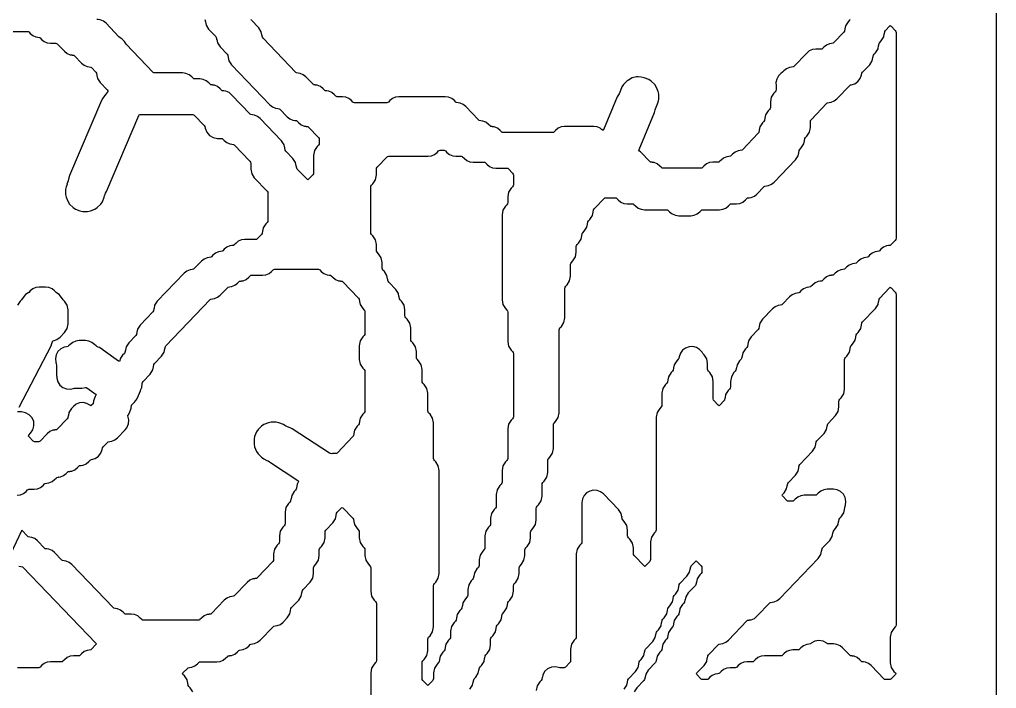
# Model space of a CAD drawing. Header units: millimetres. Extents: x 0 to 63, y 0 to 126.
# Drawn here: x 24.36 to 63.27, y 36.96 to 63.59 of the extents above; entities that cross this region are included whole.
import ezdxf

# ---------------------------------------------------------------- set-up
doc = ezdxf.new("R2010")
doc.units = ezdxf.units.MM
doc.layers.add('CUT', color=1, linetype='Continuous')

msp = doc.modelspace()

# ---------------------------------------------------------------- linework, layer by layer
at = {"layer": 'CUT'}
for points in [[(13.134, 3), (13.134, 0), (21.134, 0), (21.134, 3), (42.134, 3), (42.134, 0), (50.134, 0), (50.134, 3), (63.2679, 3), (63.2679, 123), (50.134, 123), (50.134, 126), (42.134, 126), (42.134, 123), (21.134, 123), (21.134, 126), (13.134, 126), (13.134, 123), (0, 123), (0, 3)], [(38.3521, 56.9585), (38.3767, 56.9965), (38.4315, 57.0536), (38.5347, 57.2133), (38.5709, 57.4), (38.5709, 57.6243), (38.5795, 57.6688), (38.6041, 57.7069), (39.0025, 58.1216), (39.0276, 58.1416), (39.0594, 58.1459), (40.6323, 58.1459), (40.7649, 58.1638), (40.8881, 58.2163), (40.9929, 58.2995), (41.0495, 58.3584), (41.0746, 58.3784), (41.1064, 58.3827), (41.2666, 58.3827), (41.2984, 58.3784), (41.3235, 58.3584), (41.38, 58.2995), (41.4849, 58.2163), (41.608, 58.1638), (41.7406, 58.1459), (41.9489, 58.1459), (41.9807, 58.1416), (42.0058, 58.1216), (42.0624, 58.0627), (42.1672, 57.9795), (42.2903, 57.927), (42.423, 57.9091), (42.8586, 57.9091), (42.8904, 57.9048), (42.9155, 57.8848), (42.9721, 57.8259), (43.0769, 57.7427), (43.2001, 57.6902), (43.3327, 57.6723), (43.7684, 57.6723), (43.8002, 57.668), (43.8253, 57.6481), (43.9962, 57.4701), (44.0208, 57.432), (44.0295, 57.3875), (44.0295, 57.0099), (44.0208, 56.9654), (43.9962, 56.9273), (43.9414, 56.8703), (43.8382, 56.7106), (43.802, 56.5239), (43.802, 56.2996), (43.7934, 56.2551), (43.7688, 56.217), (43.714, 56.1599), (43.6107, 56.0002), (43.5746, 55.8136), (43.5746, 52.4275), (43.6107, 52.2408), (43.714, 52.0811), (43.7688, 52.024), (43.7934, 51.986), (43.802, 51.9415), (43.802, 50.7699), (43.8382, 50.5833), (43.9414, 50.4236), (43.9962, 50.3665), (44.0208, 50.3285), (44.0295, 50.2839), (44.0295, 47.7752), (44.0208, 47.7307), (43.9962, 47.6927), (43.9414, 47.6356), (43.8382, 47.4759), (43.802, 47.2893), (43.802, 46.1177), (43.7934, 46.0732), (43.7688, 46.0352), (43.714, 45.9781), (43.6107, 45.8184), (43.5746, 45.6317), (43.5746, 45.1706), (43.566, 45.1261), (43.5413, 45.088), (43.4865, 45.031), (43.3833, 44.8713), (43.3471, 44.6846), (43.3471, 44.2235), (43.3385, 44.1789), (43.3139, 44.1409), (43.2591, 44.0838), (43.1559, 43.9241), (43.1197, 43.7375), (43.1197, 43.5131), (43.1111, 43.4686), (43.0865, 43.4305), (43.0317, 43.3735), (42.9284, 43.2138), (42.8923, 43.0271), (42.8923, 42.5659), (42.8836, 42.5214), (42.859, 42.4834), (42.8042, 42.4263), (42.701, 42.2666), (42.6648, 42.0799), (42.6648, 41.8556), (42.6562, 41.8111), (42.6316, 41.773), (42.5768, 41.716), (42.4735, 41.5563), (42.4488, 41.4287), (42.4465, 41.4291), (42.4288, 41.3375), (42.4041, 41.2994), (42.3493, 41.2424), (42.2461, 41.0827), (42.2099, 40.896), (42.2099, 40.6717), (42.2013, 40.6271), (42.1767, 40.5891), (42.1219, 40.532), (42.0187, 40.3723), (41.9939, 40.2447), (41.9916, 40.2452), (41.9739, 40.1536), (41.9493, 40.1155), (41.8945, 40.0584), (41.7912, 39.8988), (41.7665, 39.7712), (41.7642, 39.7716), (41.7464, 39.68), (41.7218, 39.6419), (41.667, 39.5849), (41.5638, 39.4252), (41.5276, 39.2385), (41.5276, 39.0141), (41.519, 38.9696), (41.4944, 38.9316), (41.4396, 38.8745), (41.3363, 38.7148), (41.3116, 38.5872), (41.3093, 38.5877), (41.2916, 38.4961), (41.2669, 38.458), (41.2121, 38.4009), (41.1089, 38.2413), (41.0842, 38.1137), (41.0819, 38.1141), (41.0641, 38.0225), (41.0395, 37.9844), (40.9847, 37.9274), (40.8815, 37.7677), (40.8453, 37.581), (40.8453, 37.3566), (40.8367, 37.3121), (40.8121, 37.2741), (40.6458, 37.101), (40.6179, 37.08), (40.5899, 37.101), (40.4237, 37.2741), (40.399, 37.3121), (40.3904, 37.3566), (40.3904, 37.9711), (40.399, 38.0156), (40.4237, 38.0536), (40.4785, 38.1107), (40.5817, 38.2704), (40.6179, 38.457), (40.6179, 38.9182), (40.6265, 38.9627), (40.6511, 39.0008), (40.7059, 39.0578), (40.8091, 39.2175), (40.8453, 39.4042), (40.8453, 41.0493), (40.8539, 41.0938), (40.8785, 41.1319), (40.9333, 41.1889), (41.0366, 41.3486), (41.0727, 41.5353), (41.0727, 45.6317), (41.0366, 45.8184), (40.9333, 45.9781), (40.8785, 46.0352), (40.8539, 46.0732), (40.8453, 46.1177), (40.8453, 47.526), (40.8091, 47.7127), (40.7059, 47.8724), (40.6511, 47.9295), (40.6265, 47.9675), (40.6179, 48.012), (40.6179, 48.71), (40.5817, 48.8967), (40.4785, 49.0563), (40.4237, 49.1134), (40.399, 49.1515), (40.3904, 49.196), (40.3904, 49.6571), (40.3543, 49.8438), (40.251, 50.0035), (40.1962, 50.0605), (40.1716, 50.0986), (40.163, 50.1431), (40.163, 50.3675), (40.1268, 50.5542), (40.0236, 50.7138), (39.9688, 50.7709), (39.9442, 50.809), (39.9355, 50.8535), (39.9355, 51.3146), (39.8994, 51.5013), (39.7961, 51.661), (39.7413, 51.718), (39.7167, 51.7561), (39.7081, 51.8006), (39.7081, 52.025), (39.6719, 52.2117), (39.5687, 52.3713), (39.5139, 52.4284), (39.4893, 52.4665), (39.4715, 52.5581), (39.4692, 52.5576), (39.4445, 52.6852), (39.3413, 52.8449), (39.059, 53.1388), (39.0344, 53.1768), (39.0167, 53.2684), (39.0143, 53.268), (38.9896, 53.3956), (38.8864, 53.5553), (38.8316, 53.6123), (38.807, 53.6504), (38.7983, 53.6949), (38.7983, 53.9193), (38.7622, 54.106), (38.6589, 54.2656), (38.6041, 54.3227), (38.5795, 54.3608), (38.5709, 54.4053), (38.5709, 54.6296), (38.5347, 54.8163), (38.4315, 54.976), (38.3767, 55.0331), (38.3521, 55.0711), (38.3435, 55.1156), (38.3435, 56.914)], [(53.5016, 39.6944), (53.6247, 39.7469), (53.7295, 39.8302), (54.241, 40.3626), (54.2661, 40.3826), (54.3312, 40.3914), (54.3308, 40.3939), (54.4113, 40.4048), (54.5345, 40.4573), (54.6393, 40.5405), (56.1718, 42.1361), (56.2751, 42.2957), (56.2998, 42.4233), (56.3021, 42.4229), (56.3198, 42.5145), (56.3445, 42.5526), (56.6267, 42.8464), (56.73, 43.0061), (56.7547, 43.1337), (56.757, 43.1333), (56.7747, 43.2249), (56.7993, 43.2629), (56.8541, 43.32), (56.9574, 43.4797), (56.9821, 43.6073), (56.9844, 43.6068), (57.0022, 43.6984), (57.0268, 43.7365), (57.0816, 43.7936), (57.1848, 43.9532), (57.2095, 44.0808), (57.2119, 44.0804), (57.2384, 44.2172), (57.2547, 44.2536), (57.2721, 44.4052), (57.243, 44.555), (57.17, 44.6891), (57.06, 44.7949), (56.9233, 44.8625), (56.7725, 44.8858), (56.5243, 44.8858), (56.3916, 44.8679), (56.2685, 44.8155), (56.1637, 44.7322), (56.1071, 44.6733), (56.082, 44.6533), (56.0502, 44.649), (55.6145, 44.649), (55.4818, 44.6311), (55.3587, 44.5787), (55.2539, 44.4954), (55.1973, 44.4365), (55.1722, 44.4166), (55.1404, 44.4123), (54.9802, 44.4123), (54.9484, 44.4166), (54.9233, 44.4365), (54.7457, 44.6214), (54.7263, 44.649), (54.7457, 44.6767), (54.8072, 44.7407), (54.9104, 44.9004), (54.9351, 45.028), (54.9375, 45.0275), (54.9552, 45.1192), (54.9798, 45.1572), (55.2621, 45.4511), (55.3653, 45.6107), (55.39, 45.7384), (55.3923, 45.7379), (55.4101, 45.8295), (55.4347, 45.8676), (55.9444, 46.3982), (56.0476, 46.5579), (56.0723, 46.6855), (56.0747, 46.6851), (56.0924, 46.7767), (56.117, 46.8147), (56.3993, 47.1086), (56.5025, 47.2683), (56.5272, 47.3959), (56.5295, 47.3954), (56.5473, 47.487), (56.5719, 47.5251), (56.8541, 47.8189), (56.9574, 47.9786), (56.9935, 48.1653), (56.9935, 48.3897), (57.0022, 48.4342), (57.0268, 48.4722), (57.0816, 48.5293), (57.1848, 48.689), (57.221, 48.8757), (57.221, 50.0472), (57.2296, 50.0917), (57.2542, 50.1297), (57.309, 50.1868), (57.4123, 50.3465), (57.437, 50.4741), (57.4393, 50.4736), (57.457, 50.5652), (57.4817, 50.6033), (57.5365, 50.6604), (57.6397, 50.82), (57.6644, 50.9477), (57.6667, 50.9472), (57.6845, 51.0388), (57.7091, 51.0769), (57.7639, 51.1339), (57.8672, 51.2936), (57.8919, 51.4212), (57.8942, 51.4208), (57.9119, 51.5124), (57.9365, 51.5505), (58.4462, 52.0811), (58.5495, 52.2408), (58.5742, 52.3684), (58.5765, 52.3679), (58.5942, 52.4595), (58.6189, 52.4976), (59.0125, 52.9075), (59.0405, 52.9285), (59.0685, 52.9075), (59.2347, 52.7344), (59.2593, 52.6963), (59.2679, 52.6518), (59.2679, 39.4877), (59.2593, 39.4432), (59.2347, 39.4051), (59.1799, 39.3481), (59.0767, 39.1884), (59.0405, 39.0017), (59.0405, 37.9835), (59.0767, 37.7968), (59.1799, 37.6371), (59.2414, 37.5731), (59.2608, 37.5455), (59.2414, 37.5178), (59.0638, 37.3329), (59.0387, 37.313), (59.0069, 37.3087), (58.8467, 37.3087), (58.8149, 37.313), (58.7898, 37.3329), (58.2783, 37.8654), (58.1735, 37.9486), (58.0504, 38.0011), (57.9699, 38.012), (57.9702, 38.0145), (57.9051, 38.0233), (57.88, 38.0433), (57.8234, 38.1022), (57.7186, 38.1854), (57.5955, 38.2379), (57.515, 38.2488), (57.5154, 38.2513), (57.4503, 38.2601), (57.4251, 38.2801), (57.1411, 38.5758), (57.0363, 38.659), (56.9132, 38.7115), (56.7805, 38.7294), (56.5723, 38.7294), (56.5405, 38.7337), (56.5085, 38.7591), (56.3622, 38.8397), (56.1975, 38.8676), (56.0328, 38.8397), (55.8865, 38.7591), (55.8545, 38.7337), (55.7894, 38.7249), (55.7898, 38.7223), (55.7093, 38.7115), (55.5861, 38.659), (55.4813, 38.5758), (55.4248, 38.5168), (55.3996, 38.4969), (55.3679, 38.4926), (55.1596, 38.4926), (55.027, 38.4747), (54.9038, 38.4222), (54.799, 38.339), (54.7424, 38.2801), (54.7173, 38.2601), (54.6855, 38.2558), (54.0224, 38.2558), (53.8898, 38.2379), (53.7666, 38.1854), (53.6618, 38.1022), (53.6052, 38.0433), (53.5801, 38.0233), (53.5483, 38.019), (53.3401, 38.019), (53.2074, 38.0011), (53.0843, 37.9486), (52.9795, 37.8654), (52.9229, 37.8065), (52.8978, 37.7865), (52.866, 37.7822), (52.6578, 37.7822), (52.5251, 37.7643), (52.402, 37.7119), (52.2972, 37.6286), (52.2406, 37.5697), (52.2155, 37.5497), (52.1504, 37.541), (52.1507, 37.5384), (52.0702, 37.5275), (51.9471, 37.4751), (51.8423, 37.3918), (51.7857, 37.3329), (51.7606, 37.313), (51.7288, 37.3087), (51.5686, 37.3087), (51.5368, 37.313), (51.5117, 37.3329), (51.3341, 37.5178), (51.3147, 37.5455), (51.3341, 37.5731), (51.623, 37.8739), (51.7263, 38.0336), (51.751, 38.1612), (51.7533, 38.1607), (51.771, 38.2523), (51.7957, 38.2904), (52.194, 38.7051), (52.2191, 38.7251), (52.2842, 38.7339), (52.2839, 38.7364), (52.3644, 38.7473), (52.4875, 38.7998), (52.5923, 38.883), (53.3312, 39.6523), (53.3563, 39.6722), (53.4214, 39.681), (53.4211, 39.6836)]]:
    msp.add_lwpolyline(points, close=True, dxfattribs=at)
for points in [[(31.7391, 63.5885), (31.7568, 63.4969), (31.7591, 63.4973), (31.7839, 63.3697), (31.8871, 63.21), (32.1693, 62.9162), (32.194, 62.8781), (32.2117, 62.7865), (32.214, 62.787), (32.2387, 62.6594), (32.342, 62.4997), (32.6242, 62.2058), (32.6488, 62.1678), (32.6666, 62.0762), (32.6689, 62.0766), (32.6936, 61.949), (32.7969, 61.7893), (34.3294, 60.1938), (34.4342, 60.1106), (34.5574, 60.0581), (34.6378, 60.0472), (34.6375, 60.0447), (34.7026, 60.0359), (34.7277, 60.0159), (35.0117, 59.7202), (35.1165, 59.637), (35.2397, 59.5845), (35.3202, 59.5736), (35.3198, 59.5711), (35.3849, 59.5623), (35.41, 59.5424), (35.4666, 59.4834), (35.5714, 59.4002), (35.6946, 59.3477), (35.775, 59.3369), (35.7747, 59.3343), (35.8398, 59.3255), (35.8649, 59.3056), (36.2633, 58.8908), (36.2879, 58.8528), (36.2965, 58.8083), (36.2965, 58.6674), (36.2879, 58.6229), (36.2633, 58.5849), (36.2085, 58.5278), (36.1052, 58.3681), (36.0691, 58.1814), (36.0691, 57.4835), (36.0604, 57.439), (36.0358, 57.4009), (35.8696, 57.2278), (35.8416, 57.2068), (35.8137, 57.2278), (35.42, 57.6377), (35.3954, 57.6758), (35.3776, 57.7674), (35.3753, 57.7669), (35.3506, 57.8945), (35.2473, 58.0542), (34.9651, 58.3481), (34.9405, 58.3861), (34.9227, 58.4777), (34.9204, 58.4773), (34.8957, 58.6049), (34.7925, 58.7646), (33.9422, 59.6497), (33.8374, 59.733), (33.7143, 59.7855), (33.6338, 59.7963), (33.6341, 59.7989), (33.569, 59.8077), (33.5439, 59.8276), (32.805, 60.5969), (32.7002, 60.6801), (32.5771, 60.7326), (32.4966, 60.7435), (32.4969, 60.746), (32.4318, 60.7548), (32.4067, 60.7748), (32.3501, 60.8337), (32.2453, 60.9169), (32.1222, 60.9694), (32.0417, 60.9803), (32.0421, 60.9828), (31.977, 60.9916), (31.9518, 61.0116), (31.8953, 61.0705), (31.7905, 61.1537), (31.6673, 61.2062), (31.5347, 61.2241), (31.3264, 61.2241), (31.2946, 61.2284), (31.2695, 61.2483), (31.2129, 61.3073), (31.1081, 61.3905), (30.985, 61.443), (30.8523, 61.4609), (29.7343, 61.4609), (29.7026, 61.4652), (29.6774, 61.4851), (28.5968, 62.6102), (28.5324, 62.7097), (28.4346, 62.8207), (28.3699, 62.8605), (28.3128, 62.9058), (27.8013, 63.4383), (27.6965, 63.5216), (27.5734, 63.574), (27.4929, 63.5849), (27.4933, 63.5875), (27.4282, 63.5963)], [(57.4398, 63.5954), (57.4152, 63.5574), (57.3604, 63.5003), (57.2571, 63.3406), (57.2324, 63.213), (57.2301, 63.2135), (57.2124, 63.1219), (57.1878, 63.0838), (56.7894, 62.6691), (56.7643, 62.6491), (56.6992, 62.6403), (56.6995, 62.6378), (56.619, 62.6269), (56.4959, 62.5744), (56.3911, 62.4912), (56.3345, 62.4323), (56.3094, 62.4123), (56.2776, 62.408), (56.0694, 62.408), (55.9367, 62.3901), (55.8136, 62.3377), (55.7088, 62.2544), (55.1973, 61.7219), (55.1722, 61.702), (55.1071, 61.6932), (55.1074, 61.6906), (55.027, 61.6798), (54.9038, 61.6273), (54.799, 61.544), (54.7471, 61.49), (54.681, 61.4403), (54.5824, 61.342), (54.5148, 61.2203), (54.4833, 61.0846), (54.4905, 60.9455), (54.4917, 60.9393), (54.4917, 60.7985), (54.4831, 60.754), (54.4585, 60.7159), (54.4037, 60.6589), (54.3004, 60.4992), (54.2643, 60.3125), (54.2643, 60.0881), (54.2556, 60.0436), (54.231, 60.0056), (54.1762, 59.9485), (54.073, 59.7888), (54.0483, 59.6612), (54.0459, 59.6617), (54.0282, 59.5701), (54.0036, 59.532), (53.9488, 59.4749), (53.8455, 59.3153), (53.8208, 59.1877), (53.8185, 59.1881), (53.8008, 59.0965), (53.7762, 59.0584), (53.1504, 58.4069), (53.1252, 58.387), (53.0601, 58.3782), (53.0605, 58.3756), (52.98, 58.3647), (52.8569, 58.3123), (52.7521, 58.229), (52.6955, 58.1701), (52.6704, 58.1502), (52.6053, 58.1414), (52.6056, 58.1388), (52.5251, 58.128), (52.402, 58.0755), (52.2972, 57.9922), (52.2406, 57.9333), (52.2155, 57.9134), (52.1837, 57.9091), (51.9755, 57.9091), (51.8428, 57.8912), (51.7197, 57.8387), (51.6149, 57.7555), (51.5583, 57.6965), (51.5332, 57.6766), (51.5014, 57.6723), (49.9765, 57.6723), (49.9447, 57.6766), (49.9196, 57.6965), (49.863, 57.7555), (49.7582, 57.8387), (49.6351, 57.8912), (49.5546, 57.902), (49.5549, 57.9046), (49.4899, 57.9134), (49.4647, 57.9333), (49.0923, 58.3211), (49.056, 58.3485), (49.0223, 58.3846), (49.0307, 58.4205), (49.6421, 59.8934), (49.6706, 59.9872), (49.6804, 60.0364), (49.7362, 60.1708), (49.736, 60.1709), (49.7917, 60.3051), (49.8137, 60.4162), (49.8137, 60.6113), (49.7917, 60.7223), (49.717, 60.9026), (49.6541, 60.9967), (49.5161, 61.1347), (49.422, 61.1976), (49.2417, 61.2722), (49.1119, 61.2981), (48.9997, 61.3075), (48.9272, 61.3053), (48.7555, 61.2695), (48.6067, 61.1766), (48.5893, 61.1608), (48.5502, 61.1347), (48.4122, 60.9967), (48.3493, 60.9026), (48.2938, 60.7687), (48.2937, 60.7688), (48.2377, 60.6338), (48.2106, 60.5933), (48.1643, 60.5069), (47.6208, 59.1975), (47.6031, 59.1691), (47.543, 59.2138), (47.5424, 59.2129), (47.4838, 59.2594), (47.3607, 59.3119), (47.228, 59.3298), (46.062, 59.3298), (45.9294, 59.3119), (45.8062, 59.2594), (45.7014, 59.1762), (45.6448, 59.1173), (45.6197, 59.0973), (45.5879, 59.093), (43.6082, 59.093), (43.5764, 59.0973), (43.5513, 59.1173), (43.4947, 59.1762), (43.3899, 59.2594), (43.2668, 59.3119), (43.1863, 59.3228), (43.1866, 59.3253), (43.1215, 59.3341), (43.0964, 59.3541), (43.0398, 59.413), (42.935, 59.4962), (42.8119, 59.5487), (42.7314, 59.5595), (42.7317, 59.5621), (42.6666, 59.5709), (42.6415, 59.5908), (42.1301, 60.1233), (42.0253, 60.2066), (41.9021, 60.259), (41.8216, 60.2699), (41.822, 60.2725), (41.7569, 60.2812), (41.7318, 60.3012), (41.6752, 60.3601), (41.5704, 60.4434), (41.4472, 60.4958), (41.3146, 60.5137), (39.4662, 60.5137), (39.3336, 60.4958), (39.2105, 60.4434), (39.1056, 60.3601), (39.0491, 60.3012), (39.0239, 60.2812), (38.9922, 60.277), (37.6948, 60.277), (37.663, 60.2812), (37.6379, 60.3012), (37.5813, 60.3601), (37.4765, 60.4434), (37.3533, 60.4958), (37.2207, 60.5137), (37.0124, 60.5137), (36.9806, 60.518), (36.9555, 60.538), (36.8989, 60.5969), (36.7941, 60.6801), (36.671, 60.7326), (36.5905, 60.7435), (36.5909, 60.746), (36.5258, 60.7548), (36.5007, 60.7748), (36.4441, 60.8337), (36.3393, 60.9169), (36.2161, 60.9694), (36.1356, 60.9803), (36.136, 60.9828), (36.0709, 60.9916), (36.0458, 61.0116), (35.7617, 61.3073), (35.6569, 61.3905), (35.5338, 61.443), (35.4533, 61.4538), (35.4537, 61.4564), (35.3886, 61.4652), (35.3635, 61.4851), (34.0553, 62.847), (34.0307, 62.8851), (34.013, 62.9767), (34.0107, 62.9762), (33.9859, 63.1038), (33.8827, 63.2635), (33.6004, 63.5574), (33.5758, 63.5954)], [(23.1386, 63.1184), (24.6634, 63.1184), (24.6952, 63.1141), (24.7203, 63.0942), (24.7769, 63.0352), (24.8817, 62.952), (25.0049, 62.8995), (25.0853, 62.8887), (25.085, 62.8861), (25.1501, 62.8773), (25.1752, 62.8574), (25.2318, 62.7985), (25.3366, 62.7152), (25.4598, 62.6627), (25.5924, 62.6448), (25.8006, 62.6448), (25.8324, 62.6405), (25.8575, 62.6206), (26.1416, 62.3249), (26.2464, 62.2416), (26.3695, 62.1892), (26.45, 62.1783), (26.4496, 62.1757), (26.5147, 62.167), (26.5399, 62.147), (26.8239, 61.8513), (26.9287, 61.7681), (27.0518, 61.7156), (27.1323, 61.7047), (27.132, 61.7022), (27.1971, 61.6934), (27.2222, 61.6734), (27.3931, 61.4955), (27.4177, 61.4574), (27.4355, 61.3658), (27.4378, 61.3663), (27.4625, 61.2387), (27.5657, 61.079), (27.848, 60.7851), (27.8726, 60.7471), (27.8769, 60.7247), (27.8749, 60.7125), (27.8506, 60.6902), (27.7765, 60.6043), (27.6729, 60.4527), (27.6259, 60.3667), (26.3522, 57.3755), (26.3228, 57.282), (26.2975, 57.1611), (26.2424, 57.0299), (26.2512, 57.0262), (26.2129, 56.9338), (26.1909, 56.8227), (26.1909, 56.6276), (26.2129, 56.5166), (26.2876, 56.3363), (26.3505, 56.2422), (26.4885, 56.1042), (26.5826, 56.0413), (26.7629, 55.9667), (26.8739, 55.9446), (27.069, 55.9446), (27.1801, 55.9667), (27.3603, 56.0413), (27.4544, 56.1042), (27.5924, 56.2422), (27.6553, 56.3363), (27.73, 56.5166), (27.7417, 56.5756), (27.7818, 56.6711), (27.8243, 56.7487), (29.1114, 59.7713), (29.1258, 59.7955), (29.1263, 59.7969), (29.1638, 59.8034), (31.2592, 59.8034), (31.291, 59.7991), (31.3161, 59.7791), (31.7145, 59.3644), (31.7391, 59.3263), (31.7517, 59.2612), (31.8127, 59.1008), (31.9244, 58.9705), (32.0735, 58.8857), (32.2426, 58.8562), (32.3964, 58.8562), (32.4282, 58.8519), (32.4533, 58.832), (32.5099, 58.7731), (32.6147, 58.6898), (32.7378, 58.6374), (32.8183, 58.6265), (32.818, 58.6239), (32.8831, 58.6152), (32.9082, 58.5952), (33.534, 57.9437), (33.5586, 57.9056), (33.5672, 57.8611), (33.5672, 57.6368), (33.6034, 57.4501), (33.7066, 57.2904), (34.2163, 56.7598), (34.2409, 56.7217), (34.2495, 56.6772), (34.2495, 55.5892), (34.2409, 55.5447), (34.2163, 55.5066), (34.1615, 55.4496), (34.0583, 55.2899), (34.0335, 55.1623), (34.0312, 55.1627), (34.0135, 55.0711), (33.9889, 55.0331), (33.8179, 54.8551), (33.7928, 54.8352), (33.761, 54.8309), (33.3254, 54.8309), (33.1927, 54.813), (33.0696, 54.7605), (32.9648, 54.6772), (32.9082, 54.6183), (32.8831, 54.5984), (32.818, 54.5896), (32.8183, 54.587), (32.7378, 54.5762), (32.6147, 54.5237), (32.5099, 54.4404), (32.4533, 54.3815), (32.4282, 54.3616), (32.3631, 54.3528), (32.3634, 54.3502), (32.283, 54.3394), (32.1598, 54.2869), (32.055, 54.2037), (31.9984, 54.1447), (31.9733, 54.1248), (31.9082, 54.116), (31.9086, 54.1135), (31.8281, 54.1026), (31.7049, 54.0501), (31.6001, 53.9669), (31.3161, 53.6712), (31.291, 53.6512), (31.2259, 53.6424), (31.2262, 53.6399), (31.1458, 53.629), (31.0226, 53.5766), (30.9178, 53.4933), (29.8401, 52.3713), (29.7369, 52.2117), (29.7122, 52.0841), (29.7099, 52.0845), (29.6921, 51.9929), (29.6675, 51.9548), (29.1578, 51.4242), (29.0546, 51.2645), (29.0299, 51.1369), (29.0275, 51.1374), (29.0098, 51.0458), (28.9852, 51.0077), (28.7029, 50.7138), (28.5997, 50.5542), (28.575, 50.4266), (28.5727, 50.427), (28.5549, 50.3354), (28.5303, 50.2973), (28.4627, 50.2269), (28.3754, 50.1029), (28.3331, 49.9701), (28.3042, 49.9846), (27.6861, 50.4257), (27.6728, 50.4389), (27.542, 50.5317), (27.4815, 50.5501), (27.4287, 50.5726), (27.403, 50.593), (27.3465, 50.6519), (27.2417, 50.7351), (27.1185, 50.7876), (26.9859, 50.8055), (26.7296, 50.8055), (26.597, 50.7876), (26.4738, 50.7351), (26.369, 50.6519), (26.3124, 50.593), (26.2873, 50.573), (26.2222, 50.5642), (26.2228, 50.5595), (26.132, 50.5454), (25.9952, 50.4777), (25.8852, 50.3719), (25.8123, 50.2379), (25.7832, 50.0881), (25.8006, 49.9365), (25.8169, 49.9001), (25.8343, 49.8104), (25.8343, 49.3848), (25.8377, 49.3848), (25.8351, 49.3121), (25.8765, 49.1638), (25.9612, 49.0351), (26.081, 48.9383), (26.2245, 48.8826), (26.3783, 48.8732), (26.5035, 48.9049), (26.5502, 48.9112), (26.8352, 48.9112), (26.978, 48.9385), (27.004, 48.9409), (27.034, 48.9254), (27.4134, 48.6546), (27.3735, 48.5847), (27.2997, 48.4033), (27.2856, 48.2911), (27.2269, 48.23), (27.1989, 48.2089), (27.1612, 48.2372), (27.0344, 48.3064), (26.8931, 48.3365), (26.7491, 48.3248), (26.6144, 48.2725), (26.5003, 48.1839), (26.4285, 48.1092), (26.3253, 47.9495), (26.3006, 47.8219), (26.2983, 47.8223), (26.2805, 47.7307), (26.2559, 47.6927), (25.8575, 47.2779), (25.8324, 47.258), (25.7673, 47.2492), (25.7677, 47.2467), (25.6872, 47.2358), (25.5641, 47.1833), (25.4592, 47.1001), (25.1752, 46.8044), (25.1501, 46.7844), (25.1183, 46.7801), (24.9581, 46.7801), (24.9263, 46.7844), (24.9012, 46.8044), (24.7236, 46.9893), (24.7042, 47.0169), (24.7236, 47.0446), (24.7939, 47.1177), (24.8874, 47.2549), (24.9309, 47.4152), (24.9194, 47.5809), (24.8543, 47.7337), (24.7427, 47.8568), (24.597, 47.9365), (24.4333, 47.9641), (24.2758, 47.9641)], [(42.298, 36.9268), (42.4012, 37.0864), (42.4259, 37.214), (42.4283, 37.2136), (42.446, 37.3052), (42.4706, 37.3433), (42.5254, 37.4003), (42.6287, 37.56), (42.6534, 37.6876), (42.6557, 37.6872), (42.6734, 37.7788), (42.6981, 37.8168), (42.7529, 37.8739), (42.8561, 38.0336), (42.8808, 38.1612), (42.8831, 38.1607), (42.9009, 38.2523), (42.9255, 38.2904), (42.9803, 38.3475), (43.0835, 38.5072), (43.1197, 38.6938), (43.1197, 38.9182), (43.1283, 38.9627), (43.1529, 39.0008), (43.2077, 39.0578), (43.311, 39.2175), (43.3357, 39.3451), (43.338, 39.3447), (43.3558, 39.4363), (43.3804, 39.4743), (43.4352, 39.5314), (43.5384, 39.6911), (43.5631, 39.8187), (43.5655, 39.8182), (43.5832, 39.9098), (43.6078, 39.9479), (43.6626, 40.005), (43.7659, 40.1647), (43.7906, 40.2923), (43.7929, 40.2918), (43.8106, 40.3834), (43.8353, 40.4215), (43.8901, 40.4785), (43.9933, 40.6382), (44.0295, 40.8249), (44.0295, 41.0493), (44.0381, 41.0938), (44.0627, 41.1319), (44.1175, 41.1889), (44.2207, 41.3486), (44.2569, 41.5353), (44.2569, 41.7596), (44.2655, 41.8041), (44.2901, 41.8422), (44.3449, 41.8993), (44.4482, 42.0589), (44.4843, 42.2456), (44.4843, 42.47), (44.493, 42.5145), (44.5176, 42.5526), (44.5724, 42.6096), (44.6756, 42.7693), (44.7118, 42.956), (44.7118, 43.1804), (44.7204, 43.2249), (44.745, 43.2629), (44.7998, 43.32), (44.9031, 43.4797), (44.9392, 43.6664), (44.9392, 44.1275), (44.9478, 44.172), (44.9725, 44.2101), (45.0273, 44.2671), (45.1305, 44.4268), (45.1667, 44.6135), (45.1667, 45.0746), (45.1753, 45.1192), (45.1999, 45.1572), (45.2547, 45.2143), (45.3579, 45.374), (45.3941, 45.5606), (45.3941, 46.0218), (45.4027, 46.0663), (45.4273, 46.1044), (45.4821, 46.1614), (45.5854, 46.3211), (45.6215, 46.5078), (45.6215, 47.4425), (45.6302, 47.487), (45.6548, 47.5251), (45.7096, 47.5821), (45.8128, 47.7418), (45.849, 47.9285), (45.849, 51.2311), (45.8576, 51.2756), (45.8822, 51.3137), (45.937, 51.3707), (46.0403, 51.5304), (46.0764, 51.7171), (46.0764, 52.8886), (46.085, 52.9331), (46.1097, 52.9712), (46.1645, 53.0282), (46.2677, 53.1879), (46.3039, 53.3746), (46.3039, 53.8357), (46.3125, 53.8803), (46.3371, 53.9183), (46.3919, 53.9754), (46.4951, 54.1351), (46.5313, 54.3217), (46.5313, 54.5461), (46.5399, 54.5906), (46.5645, 54.6287), (46.6193, 54.6857), (46.7226, 54.8454), (46.7473, 54.973), (46.7496, 54.9726), (46.7674, 55.0642), (46.792, 55.1023), (46.8468, 55.1593), (46.95, 55.319), (46.9747, 55.4466), (46.9771, 55.4462), (46.9948, 55.5378), (47.0194, 55.5758), (47.0742, 55.6329), (47.1775, 55.7926), (47.2022, 55.9202), (47.2045, 55.9197), (47.2222, 56.0113), (47.2469, 56.0494), (47.6452, 56.4641), (47.6703, 56.4841), (47.7021, 56.4884), (48.0898, 56.4884), (48.1216, 56.4841), (48.1467, 56.4641), (48.2033, 56.4052), (48.3081, 56.322), (48.4312, 56.2695), (48.5639, 56.2516), (48.7721, 56.2516), (48.8039, 56.2473), (48.829, 56.2273), (48.8856, 56.1684), (48.9904, 56.0852), (49.1135, 56.0327), (49.2462, 56.0148), (50.1367, 56.0148), (50.1685, 56.0105), (50.1936, 55.9906), (50.2502, 55.9316), (50.355, 55.8484), (50.4782, 55.7959), (50.6108, 55.778), (51.0945, 55.778), (51.2272, 55.7959), (51.3503, 55.8484), (51.4551, 55.9316), (51.5117, 55.9906), (51.5368, 56.0105), (51.5686, 56.0148), (52.2317, 56.0148), (52.3644, 56.0327), (52.4875, 56.0852), (52.5923, 56.1684), (52.6489, 56.2273), (52.674, 56.2473), (52.7058, 56.2516), (52.914, 56.2516), (53.0467, 56.2695), (53.1698, 56.322), (53.2746, 56.4052), (53.3312, 56.4641), (53.3563, 56.4841), (53.4214, 56.4929), (53.4211, 56.4954), (53.5016, 56.5063), (53.6247, 56.5588), (53.7295, 56.642), (54.0135, 56.9377), (54.0387, 56.9577), (54.1038, 56.9664), (54.1034, 56.969), (54.1839, 56.9799), (54.307, 57.0323), (54.4118, 57.1156), (55.2621, 58.0007), (55.3653, 58.1604), (55.39, 58.288), (55.3923, 58.2876), (55.4101, 58.3792), (55.4347, 58.4173), (55.4895, 58.4743), (55.5927, 58.634), (55.6175, 58.7616), (55.6198, 58.7612), (55.6375, 58.8528), (55.6621, 58.8908), (55.7169, 58.9479), (55.8202, 59.1076), (55.8563, 59.2943), (55.8563, 59.5186), (55.865, 59.5631), (55.8896, 59.6012), (56.5154, 60.2527), (56.5405, 60.2727), (56.6056, 60.2815), (56.6052, 60.284), (56.6857, 60.2949), (56.8089, 60.3473), (56.9137, 60.4306), (57.4251, 60.9631), (57.4503, 60.983), (57.4743, 60.9863), (57.6228, 61.0306), (57.7507, 61.1183), (57.8455, 61.2409), (57.8982, 61.3867), (57.9119, 61.4574), (57.9365, 61.4955), (58.2188, 61.7893), (58.322, 61.949), (58.3467, 62.0766), (58.3491, 62.0762), (58.3668, 62.1678), (58.3914, 62.2058), (58.4462, 62.2629), (58.5495, 62.4226), (58.5742, 62.5502), (58.5765, 62.5497), (58.5942, 62.6414), (58.6189, 62.6794), (58.6737, 62.7365), (58.7769, 62.8962), (58.8016, 63.0238), (58.8039, 63.0233), (58.8217, 63.1149), (58.8463, 63.153), (59.0125, 63.3261), (59.0405, 63.3471), (59.0685, 63.3261), (59.2347, 63.153), (59.2593, 63.1149), (59.2679, 63.0704), (59.2679, 54.8788), (59.2593, 54.8343), (59.2347, 54.7963), (59.0638, 54.6183), (59.0387, 54.5984), (58.9736, 54.5896), (58.9739, 54.587), (58.8934, 54.5762), (58.7703, 54.5237), (58.6655, 54.4404), (58.6089, 54.3815), (58.5838, 54.3616), (58.5187, 54.3528), (58.519, 54.3502), (58.4386, 54.3394), (58.3154, 54.2869), (58.2106, 54.2037), (58.154, 54.1447), (58.1289, 54.1248), (58.0638, 54.116), (58.0642, 54.1135), (57.9837, 54.1026), (57.8605, 54.0501), (57.7557, 53.9669), (57.6992, 53.908), (57.674, 53.888), (57.6089, 53.8792), (57.6093, 53.8767), (57.5288, 53.8658), (57.4057, 53.8133), (57.3009, 53.7301), (57.2443, 53.6712), (57.2192, 53.6512), (57.1541, 53.6424), (57.1544, 53.6399), (57.0739, 53.629), (56.9508, 53.5766), (56.846, 53.4933), (56.7894, 53.4344), (56.7643, 53.4144), (56.6992, 53.4056), (56.6995, 53.4031), (56.619, 53.3922), (56.4959, 53.3398), (56.3911, 53.2565), (56.3345, 53.1976), (56.3094, 53.1777), (56.2443, 53.1689), (56.2446, 53.1663), (56.1642, 53.1554), (56.041, 53.103), (55.9362, 53.0197), (55.8796, 52.9608), (55.8545, 52.9409), (55.7894, 52.9321), (55.7898, 52.9295), (55.7093, 52.9187), (55.5861, 52.8662), (55.4813, 52.7829), (55.4248, 52.724), (55.3996, 52.7041), (55.3345, 52.6953), (55.3349, 52.6927), (55.2544, 52.6819), (55.1313, 52.6294), (55.0265, 52.5462), (54.7424, 52.2505), (54.7173, 52.2305), (54.6522, 52.2217), (54.6526, 52.2192), (54.5721, 52.2083), (54.4489, 52.1558), (54.3441, 52.0726), (53.9488, 51.661), (53.8455, 51.5013), (53.8208, 51.3737), (53.8185, 51.3741), (53.8008, 51.2825), (53.7762, 51.2445), (53.4939, 50.9506), (53.3907, 50.7909), (53.3659, 50.6633), (53.3636, 50.6638), (53.3459, 50.5722), (53.3213, 50.5341), (53.2665, 50.4771), (53.1632, 50.3174), (53.1385, 50.1898), (53.1362, 50.1902), (53.1184, 50.0986), (53.0938, 50.0605), (53.039, 50.0035), (52.9358, 49.8438), (52.9111, 49.7162), (52.9087, 49.7166), (52.891, 49.625), (52.8664, 49.587), (52.8116, 49.5299), (52.7083, 49.3702), (52.6722, 49.1835), (52.6722, 48.9592), (52.6636, 48.9147), (52.639, 48.8766), (52.5841, 48.8195), (52.4809, 48.6599), (52.4562, 48.5323), (52.4539, 48.5327), (52.4361, 48.4411), (52.4115, 48.403), (52.2453, 48.23), (52.2173, 48.2089), (52.1893, 48.23), (52.0231, 48.403), (51.9985, 48.4411), (51.9899, 48.4856), (51.9899, 49.1835), (51.9537, 49.3702), (51.8505, 49.5299), (51.7957, 49.587), (51.771, 49.625), (51.7624, 49.6695), (51.7624, 49.8939), (51.7263, 50.0806), (51.623, 50.2403), (51.5682, 50.2973), (51.5401, 50.3408), (51.4423, 50.4518), (51.3162, 50.5293), (51.173, 50.5665), (51.0251, 50.5602), (50.8856, 50.5109), (50.7667, 50.4229), (50.6787, 50.3039), (50.6293, 50.1644), (50.6166, 50.0986), (50.592, 50.0605), (50.5372, 50.0035), (50.4339, 49.8438), (50.4092, 49.7162), (50.4069, 49.7166), (50.3892, 49.625), (50.3646, 49.587), (50.3097, 49.5299), (50.2065, 49.3702), (50.1818, 49.2426), (50.1795, 49.2431), (50.1617, 49.1515), (50.1371, 49.1134), (50.0823, 49.0563), (49.9791, 48.8967), (49.9429, 48.71), (49.9429, 48.2488), (49.9343, 48.2043), (49.9097, 48.1662), (49.8549, 48.1092), (49.7516, 47.9495), (49.7155, 47.7628), (49.7155, 43.2763), (49.7068, 43.2318), (49.6822, 43.1937), (49.6274, 43.1367), (49.5242, 42.977), (49.488, 42.7903), (49.488, 42.0924), (49.4794, 42.0479), (49.4548, 42.0098), (49.2885, 41.8367), (49.2606, 41.8157), (49.2326, 41.8367), (48.8389, 42.2466), (48.8143, 42.2847), (48.8057, 42.3292), (48.8057, 42.5535), (48.7695, 42.7402), (48.6663, 42.8999), (48.6115, 42.9569), (48.5869, 42.995), (48.5783, 43.0395), (48.5783, 43.2639), (48.5421, 43.4506), (48.4389, 43.6102), (48.3841, 43.6673), (48.3594, 43.7054), (48.3417, 43.797), (48.3394, 43.7965), (48.3147, 43.9241), (48.2114, 44.0838), (47.6193, 44.7002), (47.5022, 44.7906), (47.3637, 44.8427), (47.216, 44.852), (47.0721, 44.8177), (46.9445, 44.7428), (46.8444, 44.6337), (46.7806, 44.5002), (46.7587, 44.3539), (46.7587, 42.8027), (46.7501, 42.7582), (46.7255, 42.7202), (46.6707, 42.6631), (46.5675, 42.5034), (46.5313, 42.3167), (46.5313, 39.0141), (46.5227, 38.9696), (46.4981, 38.9316), (46.4433, 38.8745), (46.34, 38.7148), (46.3039, 38.5282), (46.3039, 38.067), (46.2952, 38.0225), (46.2706, 37.9844), (46.0997, 37.8065), (46.0746, 37.7865), (46.0428, 37.7822), (45.8826, 37.7822), (45.829, 37.7895), (45.7035, 37.82), (45.5405, 37.8051), (45.391, 37.7384), (45.271, 37.627), (45.1935, 37.4828), (45.1802, 37.4029), (45.1758, 37.4037), (45.158, 37.3121), (45.1334, 37.2741), (45.0786, 37.217), (44.9754, 37.0573), (44.9392, 36.8706)], [(24.2566, 44.649), (24.3892, 44.667), (24.5124, 44.7194), (24.6172, 44.8027), (24.6738, 44.8616), (24.6989, 44.8815), (24.7307, 44.8858), (24.9389, 44.8858), (25.0716, 44.9038), (25.1947, 44.9562), (25.2995, 45.0395), (25.3561, 45.0984), (25.3812, 45.1183), (25.4463, 45.1271), (25.446, 45.1297), (25.5264, 45.1405), (25.6496, 45.193), (25.7544, 45.2763), (25.811, 45.3352), (25.8361, 45.3551), (25.9012, 45.3639), (25.9008, 45.3665), (25.9813, 45.3773), (26.1045, 45.4298), (26.2093, 45.513), (26.2658, 45.572), (26.291, 45.5919), (26.3561, 45.6007), (26.3557, 45.6032), (26.4362, 45.6141), (26.5593, 45.6666), (26.6641, 45.7498), (26.7207, 45.8087), (26.7458, 45.8287), (26.8109, 45.8375), (26.8106, 45.84), (26.8911, 45.8509), (27.0142, 45.9034), (27.119, 45.9866), (27.1756, 46.0455), (27.2007, 46.0655), (27.2247, 46.0687), (27.3733, 46.113), (27.5011, 46.2007), (27.596, 46.3234), (27.6487, 46.4691), (27.6624, 46.5399), (27.687, 46.5779), (27.8579, 46.7559), (27.883, 46.7758), (27.9481, 46.7846), (27.9478, 46.7872), (28.0283, 46.798), (28.1514, 46.8505), (28.2562, 46.9338), (28.5635, 47.2537), (28.5602, 47.2569), (28.6344, 47.3393), (28.699, 47.492), (28.7101, 47.6573), (28.6665, 47.8172), (28.6625, 47.8231), (28.6769, 47.8422), (28.7307, 47.9366), (28.8046, 48.1179), (28.8186, 48.2296), (28.9405, 48.3565), (28.9786, 48.4139), (28.9794, 48.4133), (28.9885, 48.4246), (29.0234, 48.4812), (29.0388, 48.5044), (29.0415, 48.5106), (29.0556, 48.5336), (29.1348, 48.7093), (29.1676, 48.8084), (29.172, 48.8289), (29.2249, 48.9422), (29.2459, 49.0856), (29.2459, 49.1), (29.2545, 49.1445), (29.2791, 49.1826), (29.5613, 49.4764), (29.6646, 49.6361), (29.6893, 49.7637), (29.6916, 49.7633), (29.7094, 49.8549), (29.734, 49.893), (30.0162, 50.1868), (30.1195, 50.3465), (30.1442, 50.4741), (30.1465, 50.4736), (30.1642, 50.5652), (30.1888, 50.6033), (31.9518, 52.4388), (31.977, 52.4587), (32.0421, 52.4675), (32.0417, 52.47), (32.1222, 52.4809), (32.2453, 52.5334), (32.3501, 52.6166), (32.6342, 52.9123), (32.6593, 52.9323), (32.7244, 52.9411), (32.724, 52.9436), (32.8045, 52.9545), (32.9277, 53.007), (33.0325, 53.0902), (33.089, 53.1491), (33.1142, 53.1691), (33.1793, 53.1779), (33.1789, 53.1804), (33.2594, 53.1913), (33.3825, 53.2437), (33.4873, 53.327), (33.5439, 53.3859), (33.569, 53.4059), (33.6008, 53.4101), (34.0365, 53.4101), (34.1692, 53.4281), (34.2923, 53.4805), (34.3971, 53.5638), (34.4537, 53.6227), (34.4788, 53.6426), (34.5106, 53.6469), (36.2629, 53.6469), (36.2947, 53.6426), (36.3198, 53.6227), (36.3764, 53.5638), (36.4812, 53.4805), (36.6043, 53.4281), (36.6848, 53.4172), (36.6845, 53.4146), (36.7495, 53.4059), (36.7747, 53.3859), (36.8312, 53.327), (36.9361, 53.2437), (37.0592, 53.1913), (37.1397, 53.1804), (37.1393, 53.1779), (37.2044, 53.1691), (37.2295, 53.1491), (37.8553, 52.4976), (37.88, 52.4595), (37.8977, 52.3679), (37.9, 52.3684), (37.9247, 52.2408), (38.028, 52.0811), (38.0828, 52.024), (38.1074, 51.986), (38.116, 51.9415), (38.116, 51.0903), (38.1074, 51.0458), (38.0828, 51.0077), (38.028, 50.9506), (37.9247, 50.7909), (37.8886, 50.6043), (37.8886, 50.0596), (37.9247, 49.8729), (38.028, 49.7132), (38.0828, 49.6562), (38.1074, 49.6181), (38.116, 49.5736), (38.116, 48.012), (38.1074, 47.9675), (38.0828, 47.9295), (38.028, 47.8724), (37.9247, 47.7127), (37.9, 47.5851), (37.8977, 47.5856), (37.88, 47.494), (37.8553, 47.4559), (37.8005, 47.3988), (37.6973, 47.2391), (37.6726, 47.1115), (37.6703, 47.112), (37.6525, 47.0204), (37.6279, 46.9823), (37.0021, 46.3308), (36.977, 46.3108), (36.9452, 46.3066), (36.8162, 46.3066), (36.7936, 46.3033), (36.7456, 46.3061), (36.7076, 46.3224), (35.2193, 47.2926), (35.1323, 47.3378), (34.9621, 47.4061), (34.9163, 47.4302), (34.8658, 47.464), (34.6856, 47.5386), (34.5745, 47.5607), (34.3794, 47.5607), (34.2684, 47.5386), (34.0881, 47.464), (33.994, 47.4011), (33.856, 47.2631), (33.7931, 47.169), (33.7185, 46.9887), (33.6964, 46.8777), (33.6964, 46.6826), (33.7185, 46.5715), (33.7931, 46.3913), (33.856, 46.2971), (33.994, 46.1592), (34.0928, 46.0931), (34.2035, 46.0376), (34.2565, 46.0188), (34.314, 45.9769), (34.3143, 45.9773), (34.3455, 45.9523), (35.4451, 45.2355), (35.4697, 45.2138), (35.4659, 45.2026), (35.4105, 45.0919), (35.3867, 44.9397), (35.3867, 44.9338), (35.3781, 44.8893), (35.3535, 44.8512), (35.2987, 44.7942), (35.1955, 44.6345), (35.1707, 44.5069), (35.1684, 44.5073), (35.1507, 44.4157), (35.1261, 44.3777), (35.0713, 44.3206), (34.968, 44.1609), (34.9319, 43.9742), (34.9319, 43.5131), (34.9232, 43.4686), (34.8986, 43.4305), (34.8438, 43.3735), (34.7406, 43.2138), (34.7044, 43.0271), (34.7044, 42.8027), (34.6958, 42.7582), (34.6712, 42.7202), (34.6164, 42.6631), (34.5131, 42.5034), (34.477, 42.3167), (34.477, 42.0924), (34.4684, 42.0479), (34.4437, 42.0098), (33.8179, 41.3583), (33.7928, 41.3383), (33.7277, 41.3295), (33.7281, 41.327), (33.6476, 41.3161), (33.5245, 41.2637), (33.4196, 41.1804), (32.9082, 40.6479), (32.8831, 40.628), (32.818, 40.6192), (32.8183, 40.6166), (32.7378, 40.6058), (32.6147, 40.5533), (32.5099, 40.47), (31.9984, 39.9376), (31.9733, 39.9176), (31.9082, 39.9088), (31.9086, 39.9063), (31.8281, 39.8954), (31.7049, 39.8429), (31.6001, 39.7597), (31.5435, 39.7008), (31.5184, 39.6808), (31.4866, 39.6765), (29.2795, 39.6765), (29.2477, 39.6808), (29.2226, 39.7008), (29.166, 39.7597), (29.0612, 39.8429), (28.938, 39.8954), (28.8054, 39.9133), (28.5971, 39.9133), (28.5654, 39.9176), (28.5402, 39.9376), (28.4837, 39.9965), (28.3789, 40.0797), (28.2557, 40.1322), (28.1752, 40.1431), (28.1756, 40.1456), (28.1105, 40.1544), (28.0854, 40.1743), (26.4367, 41.8908), (26.3319, 41.974), (26.2088, 42.0265), (26.1283, 42.0374), (26.1286, 42.0399), (26.0635, 42.0487), (26.0384, 42.0686), (25.7544, 42.3643), (25.6496, 42.4476), (25.5264, 42.5001), (25.446, 42.5109), (25.4463, 42.5135), (25.3812, 42.5223), (25.3561, 42.5422), (25.0721, 42.8379), (24.9673, 42.9212), (24.8441, 42.9736), (24.7636, 42.9845), (24.764, 42.987), (24.6989, 42.9958), (24.6738, 43.0158), (24.4454, 43.2535), (23.9908, 42.306)], [(24.3415, 48.152), (25.6111, 50.594), (25.6476, 50.6849), (25.6714, 50.7668), (25.6871, 50.7997), (25.69, 50.8001), (25.8422, 50.8509), (25.9705, 50.9473), (26.1497, 51.1339), (26.253, 51.2936), (26.2891, 51.4803), (26.2891, 52.025), (26.253, 52.2117), (26.1497, 52.3713), (26.0949, 52.4284), (26.0306, 52.5279), (25.9327, 52.6389), (25.868, 52.6787), (25.811, 52.724), (25.7544, 52.7829), (25.6496, 52.8662), (25.5264, 52.9187), (25.3938, 52.9366), (25.1375, 52.9366), (25.0049, 52.9187), (24.8817, 52.8662), (24.7769, 52.7829), (24.7203, 52.724), (24.6633, 52.6787), (24.5986, 52.6389), (24.5007, 52.5279), (24.4364, 52.4284), (24.3816, 52.3713), (24.2783, 52.2117)], [(31.2567, 36.8205), (31.1534, 36.9802), (31.0986, 37.0373), (31.074, 37.0754), (31.0563, 37.167), (31.0539, 37.1665), (31.0292, 37.2941), (30.926, 37.4538), (30.8645, 37.5178), (30.8451, 37.5455), (30.8645, 37.5731), (31.0421, 37.758), (31.0672, 37.7779), (31.1323, 37.7867), (31.132, 37.7893), (31.2124, 37.8002), (31.3356, 37.8526), (31.4404, 37.9359), (31.497, 37.9948), (31.5221, 38.0147), (31.5539, 38.019), (32.217, 38.019), (32.3496, 38.0369), (32.4728, 38.0894), (32.5776, 38.1727), (32.6342, 38.2316), (32.6593, 38.2515), (32.7244, 38.2603), (32.724, 38.2629), (32.8045, 38.2737), (32.9277, 38.3262), (33.0325, 38.4094), (33.089, 38.4684), (33.1142, 38.4883), (33.1793, 38.4971), (33.1789, 38.4996), (33.2594, 38.5105), (33.3825, 38.563), (33.4873, 38.6462), (33.5439, 38.7051), (33.569, 38.7251), (33.6341, 38.7339), (33.6338, 38.7364), (33.7143, 38.7473), (33.8374, 38.7998), (33.9422, 38.883), (34.4537, 39.4155), (34.4788, 39.4355), (34.5439, 39.4442), (34.5436, 39.4468), (34.624, 39.4577), (34.7472, 39.5101), (34.852, 39.5934), (35.0199, 39.7682), (35.1231, 39.9279), (35.1479, 40.0555), (35.1502, 40.055), (35.1679, 40.1466), (35.1925, 40.1847), (35.4748, 40.4785), (35.578, 40.6382), (35.6027, 40.7658), (35.6051, 40.7654), (35.6228, 40.857), (35.6474, 40.8951), (35.9297, 41.1889), (36.0329, 41.3486), (36.0691, 41.5353), (36.0691, 41.7596), (36.0777, 41.8041), (36.1023, 41.8422), (36.1571, 41.8993), (36.2603, 42.0589), (36.2965, 42.2456), (36.2965, 42.47), (36.3051, 42.5145), (36.3297, 42.5526), (36.3845, 42.6096), (36.4878, 42.7693), (36.5239, 42.956), (36.5239, 43.1804), (36.5326, 43.2249), (36.5572, 43.2629), (36.8394, 43.5568), (36.9427, 43.7165), (36.9674, 43.8441), (36.9697, 43.8436), (36.9874, 43.9352), (37.0121, 43.9733), (37.1783, 44.1464), (37.2063, 44.1674), (37.2342, 44.1464), (37.6279, 43.7365), (37.6525, 43.6984), (37.6703, 43.6068), (37.6726, 43.6073), (37.6973, 43.4797), (37.8005, 43.32), (37.8553, 43.2629), (37.88, 43.2249), (37.8886, 43.1804), (37.8886, 42.956), (37.9247, 42.7693), (38.028, 42.6096), (38.0828, 42.5526), (38.1074, 42.5145), (38.116, 42.47), (38.116, 42.2456), (38.1522, 42.0589), (38.2554, 41.8993), (38.3102, 41.8422), (38.3348, 41.8041), (38.3435, 41.7596), (38.3435, 40.8249), (38.3796, 40.6382), (38.4829, 40.4785), (38.5377, 40.4215), (38.5623, 40.3834), (38.5709, 40.3389), (38.5709, 38.067), (38.5623, 38.0225), (38.5377, 37.9844), (38.4829, 37.9274), (38.3796, 37.7677), (38.3435, 37.581), (38.3435, 36.6463)], [(48.4389, 36.9268), (48.5421, 37.0864), (48.5668, 37.214), (48.5691, 37.2136), (48.5869, 37.3052), (48.6115, 37.3433), (48.8937, 37.6371), (48.997, 37.7968), (49.0217, 37.9244), (49.024, 37.924), (49.0418, 38.0156), (49.0664, 38.0536), (49.1212, 38.1107), (49.2244, 38.2704), (49.2491, 38.398), (49.2515, 38.3975), (49.2692, 38.4891), (49.2938, 38.5272), (49.5761, 38.821), (49.6793, 38.9807), (49.704, 39.1083), (49.7063, 39.1079), (49.7241, 39.1995), (49.7487, 39.2376), (49.8035, 39.2946), (49.9067, 39.4543), (49.9315, 39.5819), (49.9338, 39.5815), (49.9515, 39.6731), (49.9761, 39.7111), (50.0309, 39.7682), (50.1342, 39.9279), (50.1589, 40.0555), (50.1612, 40.055), (50.179, 40.1466), (50.2036, 40.1847), (50.2584, 40.2418), (50.3616, 40.4014), (50.3863, 40.5291), (50.3887, 40.5286), (50.4064, 40.6202), (50.431, 40.6583), (50.4858, 40.7153), (50.5891, 40.875), (50.6138, 41.0026), (50.6161, 41.0022), (50.6338, 41.0938), (50.6585, 41.1319), (50.9407, 41.4257), (51.0439, 41.5854), (51.0687, 41.713), (51.071, 41.7125), (51.0887, 41.8041), (51.1133, 41.8422), (51.2796, 42.0153), (51.3075, 42.0363), (51.3355, 42.0153), (51.5018, 41.8422), (51.5264, 41.8041), (51.535, 41.7596), (51.535, 41.6188), (51.5264, 41.5743), (51.5018, 41.5362), (51.4469, 41.4792), (51.3437, 41.3195), (51.319, 41.1919), (51.3167, 41.1923), (51.2989, 41.1007), (51.2743, 41.0627), (50.9921, 40.7688), (50.8888, 40.6091), (50.8641, 40.4815), (50.8618, 40.482), (50.844, 40.3904), (50.8194, 40.3523), (50.7646, 40.2952), (50.6614, 40.1356), (50.6367, 40.0079), (50.6343, 40.0084), (50.6166, 39.9168), (50.592, 39.8787), (50.5372, 39.8217), (50.4339, 39.662), (50.4092, 39.5344), (50.4069, 39.5348), (50.3892, 39.4432), (50.3646, 39.4051), (50.3097, 39.3481), (50.2065, 39.1884), (50.1818, 39.0608), (50.1795, 39.0612), (50.1617, 38.9696), (50.1371, 38.9316), (50.0823, 38.8745), (49.9791, 38.7148), (49.9543, 38.5872), (49.952, 38.5877), (49.9343, 38.4961), (49.9097, 38.458), (49.8549, 38.4009), (49.7516, 38.2413), (49.7269, 38.1137), (49.7246, 38.1141), (49.7068, 38.0225), (49.6822, 37.9844), (49.4, 37.6906), (49.2967, 37.5309), (49.272, 37.4033), (49.2697, 37.4037), (49.252, 37.3121), (49.2273, 37.2741), (48.9451, 36.9802), (48.8419, 36.8205)], [(24.3226, 41.8255), (24.403, 41.8147), (24.4027, 41.8121), (24.4678, 41.8033), (24.4929, 41.7834), (27.3998, 38.757), (27.4192, 38.7294), (27.3998, 38.7017), (27.2222, 38.5168), (27.1971, 38.4969), (27.132, 38.4881), (27.1323, 38.4856), (27.0518, 38.4747), (26.9287, 38.4222), (26.8239, 38.339), (26.7673, 38.2801), (26.7422, 38.2601), (26.7104, 38.2558), (26.5022, 38.2558), (26.3695, 38.2379), (26.2464, 38.1854), (26.1416, 38.1022), (26.085, 38.0433), (26.0599, 38.0233), (26.0281, 38.019), (25.5924, 38.019), (25.4598, 38.0011), (25.3366, 37.9486), (25.2318, 37.8654), (25.1752, 37.8065), (25.1501, 37.7865), (25.1183, 37.7822), (24.2758, 37.7822)]]:
    msp.add_lwpolyline(points, dxfattribs=at)

doc.saveas('drawing.dxf')
